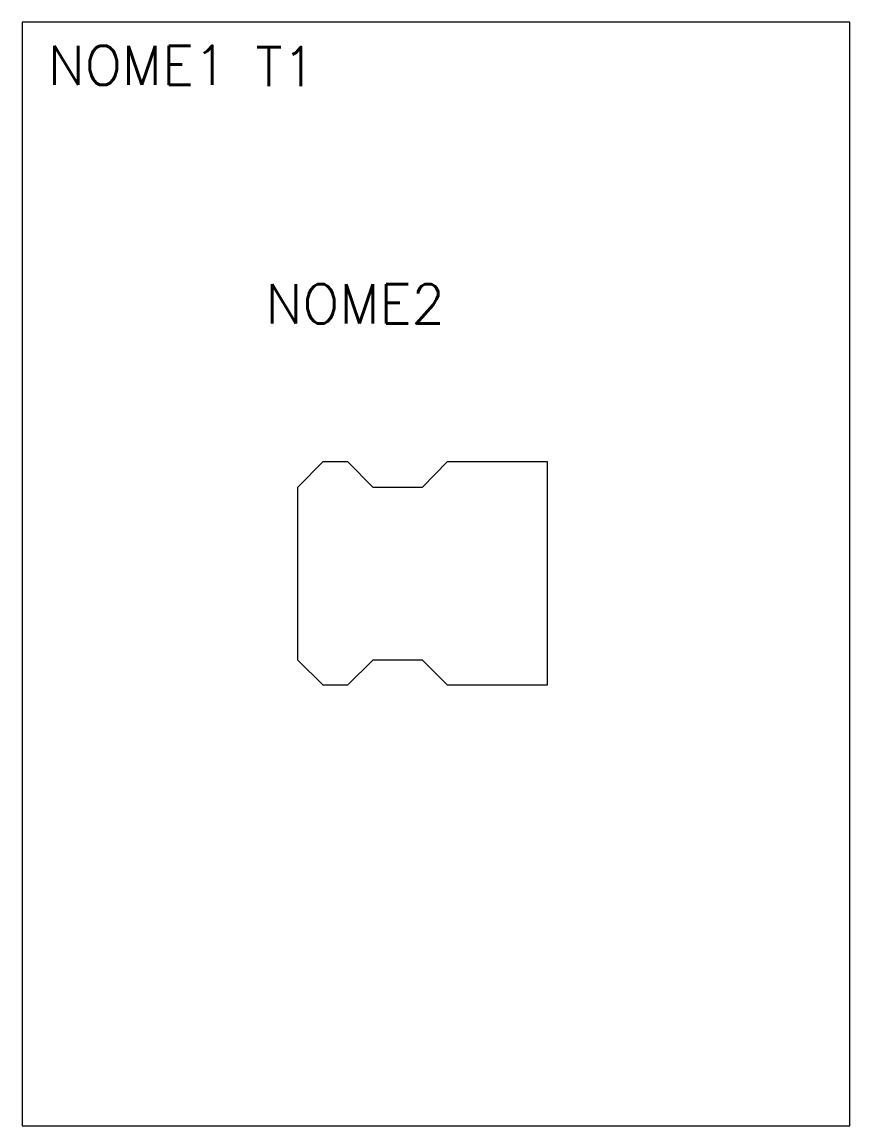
# Model space of a CAD drawing. Header units: millimetres. Extents: x 1509.2 to 1551.5, y 1168.7 to 1225.1.
import ezdxf
from ezdxf.enums import TextEntityAlignment as Align

# ---------------------------------------------------------------- set-up
doc = ezdxf.new("R2010")
doc.units = ezdxf.units.MM
doc.styles.add('ROMANS', font='romans.shx')

msp = doc.modelspace()

# ---------------------------------------------------------------- linework, layer by layer
for p, q in [((1551.534, 1225.096), (1509.225, 1225.096)), ((1509.225, 1225.096), (1509.225, 1168.715)), ((1551.534, 1168.715), (1551.534, 1225.096)), ((1523.315, 1201.346), (1524.613, 1202.644)), ((1524.613, 1202.644), (1525.855, 1202.644)), ((1525.855, 1202.644), (1527.153, 1201.346)), ((1529.693, 1201.346), (1530.973, 1202.644)), ((1530.973, 1202.644), (1536.053, 1202.644)), ((1536.053, 1202.644), (1536.053, 1191.223)), ((1523.315, 1192.502), (1523.315, 1201.346)), ((1527.153, 1201.346), (1529.693, 1201.346)), ((1524.613, 1191.223), (1523.315, 1192.502)), ((1527.153, 1192.502), (1525.855, 1191.223)), ((1529.693, 1192.502), (1527.153, 1192.502)), ((1530.973, 1191.223), (1529.693, 1192.502)), ((1525.855, 1191.223), (1524.613, 1191.223)), ((1536.053, 1191.223), (1530.973, 1191.223)), ((1509.225, 1168.715), (1551.534, 1168.715))]:
    msp.add_line(p, q)

# ---------------------------------------------------------------- texts
at = {"style": 'ROMANS', "flags": 4}
msp.add_attdef('NOME1', text='NOME1', height=2, dxfattribs=at).set_placement((1515.132, 1222.888), align=Align.MIDDLE_CENTER)
at = {"lineweight": -3, "style": 'ROMANS'}
msp.add_attdef('T1', text='', height=2, dxfattribs=at).set_placement((1524.243, 1222.819), align=Align.MIDDLE_RIGHT)
msp.add_attdef('NOME2', text='', height=2, dxfattribs=at).set_placement((1526.254, 1210.702), align=Align.MIDDLE_CENTER)

doc.saveas('drawing.dxf')
